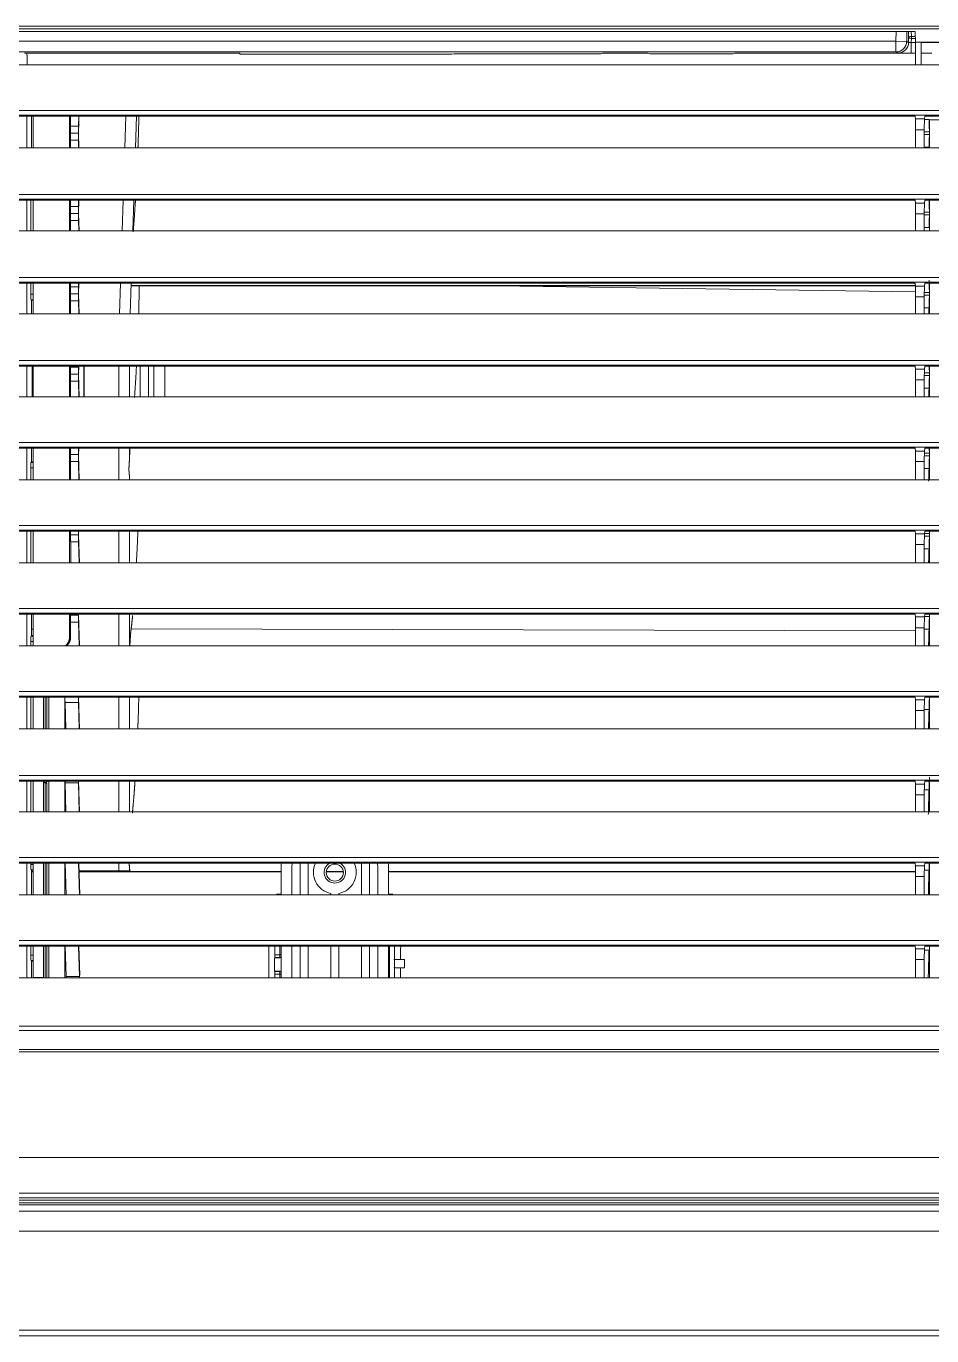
# Model space of a CAD drawing. Header units: millimetres. Extents: x 70151 to 230897, y 35202 to 113211.
# Drawn here: x 178696.6 to 178865, y 68759.4 to 69003 of the extents above; entities that cross this region are included whole.
import ezdxf

# ---------------------------------------------------------------- set-up
doc = ezdxf.new("R2010")
doc.units = ezdxf.units.MM
doc.header["$LTSCALE"] = 50
doc.layers.add('2-con', color=2, linetype='Continuous')
doc.layers.add('mark-B', color=2, linetype='Continuous', lineweight=20)

# ---------------------------------------------------------------- blocks, each defined once
blk = doc.blocks.new('무풍1WAY 대형')
at = {"layer": 'mark-B'}
for p, q in [((0, -25.23), (-523.58, -25.23)), ((-224.04, -24.74), (0, -24.74)), ((-486.45, -52.82), (486.43, -52.82)), ((486.43, -53.25), (-486.45, -53.25)), ((-485.68, -56.78), (485.66, -56.78)), ((485.66, -57.61), (-485.68, -57.61)), ((-213.51, -66.59), (-208.66, -66.59)), ((-208.66, -69.96), (-208.66, -66.59)), ((-208.66, -66.59), (-207.04, -66.59)), ((-207.04, -69.96), (-207.04, -66.59)), ((-207.04, -66.59), (-26.88, -66.59)), ((-110.12, -72.48), (-110.12, -66.59)), ((-109.23, -66.59), (-109.23, -72.48)), ((-109, -72.48), (-109, -66.59)), ((-109, -72.48), (-109, -66.59)), ((-107.01, -72.48), (-107.01, -66.59)), ((-107.01, -72.48), (-107.01, -66.59)), ((-105.51, -66.59), (-105.51, -72.48)), ((-105.51, -66.59), (-105.51, -72.48)), ((-104.02, -72.48), (-104.02, -66.59)), ((-104.02, -72.48), (-104.02, -66.59)), ((-99.79, -66.59), (-99.79, -72.48)), ((-99.79, -66.59), (-99.79, -72.48)), ((-98.29, -72.48), (-98.29, -66.59)), ((-98.29, -72.48), (-98.29, -66.59)), ((-94.06, -66.59), (-94.06, -72.48)), ((-94.06, -66.59), (-94.06, -72.48)), ((-92.57, -72.48), (-92.57, -66.59)), ((-92.57, -72.48), (-92.57, -66.59)), ((-91.07, -66.59), (-91.07, -72.48)), ((-91.07, -66.59), (-91.07, -72.48)), ((-89.08, -66.59), (-89.08, -72.48)), ((-89.08, -66.59), (-89.08, -72.48)), ((-88.81, -67.24), (-89.08, -67.25)), ((-88.82, -67.75), (-88.86, -67.79)), ((-88.81, -67.24), (-88.82, -67.75)), ((-88.82, -67.75), (-87.91, -67.75)), ((-88.81, -67.24), (-88.81, -66.59)), ((-87.91, -67.24), (-88.81, -67.24)), ((-87.91, -66.59), (-87.91, -67.24)), ((-87.91, -67.24), (-87.91, -67.75)), ((-87.91, -67.75), (-87.84, -67.82)), ((-87.84, -67.82), (-87.84, -70.26)), ((-51.59, -67.07), (-51.43, -72.48)), ((-51.54, -66.59), (-51.55, -66.81)), ((-51.55, -66.81), (-49.06, -66.81)), ((-51.55, -66.81), (-51.38, -72.48)), ((-49.06, -66.81), (-49.05, -66.59)), ((-48.89, -72.48), (-49.06, -66.81)), ((-48.86, -66.59), (-48.86, -72.48)), ((-45.87, -66.59), (-45.87, -72.48)), ((-45.49, -66.59), (-45.49, -72.48)), ((-45.19, -72.48), (-45.19, -66.59)), ((-44.89, -66.61), (-44.89, -72.48)), ((-42.93, -66.61), (-44.89, -66.61)), ((-42.93, -72.48), (-42.93, -66.61)), ((-42.66, -66.59), (-42.66, -69.68)), ((-41.77, -72.48), (-41.77, -66.59)), ((-208.66, -69.96), (-207.04, -69.96)), ((-110, -68.42), (-111.99, -68.42)), ((-111.99, -70.01), (-111.99, -68.42)), ((-110, -68.42), (-111.99, -68.42)), ((-111.99, -70.01), (-111.99, -68.42)), ((-110, -70.01), (-111.99, -70.01)), ((-110, -70.01), (-111.99, -70.01)), ((-88.86, -70.28), (-88.82, -70.33)), ((-88.81, -70.83), (-88.82, -70.33)), ((-87.91, -70.33), (-88.82, -70.33)), ((-87.84, -70.26), (-87.91, -70.33)), ((-87.91, -70.33), (-87.91, -70.83)), ((-42.66, -69.68), (-42.93, -69.68)), ((-42.56, -69.78), (-42.93, -69.78)), ((-42.56, -69.78), (-42.66, -69.68)), ((-482.87, -72.64), (482.85, -72.64)), ((-208.74, -72.48), (-213.43, -72.48)), ((-209.54, -71.69), (-208.67, -71.69)), ((-208.74, -72.48), (-208.68, -71.95)), ((-207.02, -71.95), (-208.68, -71.95)), ((-206.96, -72.48), (-207.02, -71.95)), ((-26.96, -72.48), (-206.96, -72.48)), ((-88.81, -70.83), (-89.08, -70.83)), ((-88.81, -70.83), (-87.91, -70.83)), ((-88.81, -72.48), (-88.81, -70.83)), ((-87.91, -70.83), (-87.91, -72.48)), ((-42.51, -70.77), (-42.93, -70.77)), ((-42.51, -72.48), (-42.51, -70.77)), ((482.85, -73.52), (-482.87, -73.52)), ((-213.51, -82.02), (-208.66, -82.02)), ((-208.66, -85.4), (-208.66, -82.02)), ((-208.66, -82.02), (-207.04, -82.02)), ((-207.04, -85.4), (-207.04, -82.02)), ((-207.04, -82.02), (-26.88, -82.02)), ((-109.71, -82.02), (-109.83, -82.14)), ((-109.83, -82.14), (-109, -82.14)), ((-109, -87.43), (-109, -82.02)), ((-109, -87.43), (-109, -82.02)), ((-107.01, -87.43), (-107.01, -82.02)), ((-107.01, -87.43), (-107.01, -82.02)), ((-105.51, -82.02), (-105.51, -87.91)), ((-105.51, -82.02), (-105.51, -87.91)), ((-104.02, -87.91), (-104.02, -82.02)), ((-104.02, -87.91), (-104.02, -82.02)), ((-99.79, -82.02), (-99.79, -82.28)), ((-99.79, -82.02), (-99.79, -82.28)), ((-98.29, -82.28), (-98.29, -82.02)), ((-98.29, -82.28), (-98.29, -82.02)), ((-94.06, -82.02), (-94.06, -87.91)), ((-94.06, -82.02), (-94.06, -87.91)), ((-92.57, -87.91), (-92.57, -82.02)), ((-92.57, -87.91), (-92.57, -82.02)), ((-91.07, -82.02), (-91.07, -87.43)), ((-91.07, -82.02), (-91.07, -87.43)), ((-89.08, -82.02), (-89.08, -87.43)), ((-89.08, -82.02), (-89.08, -87.43)), ((-89.08, -82.14), (-88.2, -82.14)), ((-88.2, -82.14), (-88.32, -82.02)), ((-51.59, -82.02), (-51.41, -87.91)), ((-51.54, -82.02), (-51.36, -87.91)), ((-48.87, -87.91), (-49.05, -82.02)), ((-48.86, -82.02), (-48.86, -87.91)), ((-45.87, -82.02), (-45.87, -87.92)), ((-45.49, -82.02), (-45.49, -87.91)), ((-45.19, -87.91), (-45.19, -82.02)), ((-44.89, -82.02), (-44.89, -87.91)), ((-42.93, -87.91), (-42.93, -82.02)), ((-42.66, -82.02), (-42.66, -86.58)), ((-41.77, -87.92), (-41.77, -82.02)), ((-209.54, -86.63), (-208.67, -86.63)), ((-208.74, -87.91), (-208.68, -87.38)), ((-207.02, -87.38), (-208.68, -87.38)), ((-208.66, -85.4), (-207.04, -85.4)), ((-207.04, -86.37), (-109, -86.37)), ((-206.96, -87.91), (-207.02, -87.38)), ((-100.62, -86.37), (-97.46, -86.37)), ((-89.09, -86.37), (-54.78, -86.37)), ((-60.93, -86.45), (-60.87, -86.45)), ((-60.87, -86.45), (-60.87, -86.95)), ((-58.89, -86.45), (-58.89, -87.92)), ((-51.46, -86.45), (-58.89, -86.45)), ((-54.78, -86.32), (-54.78, -86.37)), ((-51.46, -86.37), (-54.78, -86.37)), ((-42.66, -86.37), (-42.93, -86.37)), ((-42.66, -86.58), (-42.93, -86.58)), ((-42.56, -86.69), (-42.93, -86.69)), ((-42.51, -87.68), (-42.93, -87.68)), ((-42.56, -86.69), (-42.66, -86.58)), ((-42.51, -87.91), (-42.51, -87.68)), ((-480.14, -88.08), (480.12, -88.08)), ((480.12, -88.96), (-480.14, -88.96)), ((-208.74, -87.91), (-213.43, -87.91)), ((-26.96, -87.91), (-206.96, -87.91)), ((-213.51, -97.46), (-208.66, -97.46)), ((-208.66, -100.63), (-208.66, -97.46)), ((-208.66, -97.46), (-207.04, -97.46)), ((-207.04, -100.63), (-207.04, -97.46)), ((-207.04, -97.46), (-26.88, -97.46)), ((-60.87, -97.46), (-60.87, -103.17)), ((-58.89, -97.46), (-58.89, -103.17)), ((-51.58, -97.46), (-51.4, -103.17)), ((-51.52, -97.46), (-51.36, -102.86)), ((-48.87, -102.86), (-49.03, -97.46)), ((-48.86, -97.46), (-48.86, -103.17)), ((-45.87, -97.46), (-45.87, -103.16)), ((-45.49, -97.46), (-45.49, -102.79)), ((-45.19, -102.78), (-45.19, -97.46)), ((-44.89, -97.46), (-44.89, -103.16)), ((-42.93, -103.17), (-42.93, -97.46)), ((-42.51, -103.17), (-42.51, -97.46)), ((-41.77, -103.17), (-41.77, -97.46)), ((-209.54, -101.56), (-208.66, -101.56)), ((-208.66, -100.63), (-207.04, -100.63)), ((-477.44, -103.33), (477.42, -103.33)), ((477.42, -104.21), (-477.44, -104.21)), ((-208.75, -103.17), (-213.43, -103.17)), ((-208.75, -103.17), (-208.68, -102.62)), ((-207.02, -102.62), (-208.68, -102.62)), ((-206.96, -103.17), (-207.02, -102.62)), ((-26.96, -103.17), (-206.96, -103.17)), ((-51.36, -102.86), (-48.87, -102.86)), ((-45.38, -102.78), (-45.14, -102.89)), ((-44.96, -102.89), (-45.19, -102.78)), ((-45.14, -102.89), (-44.96, -102.89)), ((-45.14, -102.89), (-45.14, -103.17)), ((-213.51, -112.89), (-208.66, -112.89)), ((-208.66, -116.27), (-208.66, -112.89)), ((-208.66, -112.89), (-207.04, -112.89)), ((-207.04, -116.27), (-207.04, -112.89)), ((-207.04, -112.89), (-26.88, -112.89)), ((-60.87, -112.89), (-60.87, -118.79)), ((-58.89, -112.89), (-58.89, -118.79)), ((-51.56, -112.89), (-51.38, -118.79)), ((-51.51, -112.89), (-51.36, -117.8)), ((-48.87, -117.8), (-49.02, -112.89)), ((-48.86, -112.89), (-48.86, -118.79)), ((-45.87, -112.89), (-45.87, -118.78)), ((-45.49, -112.89), (-45.49, -118.79)), ((-45.19, -118.79), (-45.19, -112.89)), ((-44.89, -112.89), (-44.89, -118.79)), ((-42.93, -118.79), (-42.93, -112.89)), ((-42.51, -118.79), (-42.51, -112.89)), ((-41.77, -118.79), (-41.77, -112.89)), ((-209.54, -116.5), (-208.66, -116.5)), ((-208.66, -116.27), (-207.04, -116.27)), ((-474.68, -118.95), (474.66, -118.95)), ((-208.74, -118.79), (-213.43, -118.79)), ((-208.74, -118.79), (-208.68, -118.26)), ((-207.02, -118.26), (-208.68, -118.26)), ((-206.96, -118.79), (-207.02, -118.26)), ((-26.96, -118.79), (-206.96, -118.79)), ((-51.36, -117.8), (-48.87, -117.8)), ((474.66, -119.83), (-474.68, -119.83)), ((-213.51, -128.33), (-208.66, -128.33)), ((-208.66, -131.7), (-208.66, -128.33)), ((-208.66, -128.33), (-207.04, -128.33)), ((-207.04, -131.7), (-207.04, -128.33)), ((-207.04, -128.33), (-26.88, -128.33)), ((-60.87, -128.33), (-60.87, -134.22)), ((-58.89, -128.33), (-58.89, -134.22)), ((-51.55, -128.33), (-51.37, -134.03)), ((-51.49, -128.33), (-51.36, -132.73)), ((-42.93, -134.22), (-42.93, -128.33)), ((-42.51, -129.14), (-42.51, -128.33)), ((-41.77, -134.22), (-41.77, -128.33)), ((-209.54, -131.44), (-208.66, -131.44)), ((-207.04, -131.1), (-61.16, -131.46)), ((-49.91, -129.91), (-49.91, -134.22)), ((-49.91, -129.91), (-49.7, -129.91)), ((-49.7, -129.91), (-49.7, -134.22)), ((-42.93, -129.14), (-42.51, -129.14)), ((-42.93, -130.13), (-42.56, -130.13)), ((-42.93, -130.24), (-42.66, -130.24)), ((-42.66, -131.44), (-42.93, -131.44)), ((-42.66, -130.24), (-42.56, -130.13)), ((-42.66, -130.24), (-42.66, -134.22)), ((-209.61, -133.77), (-208.69, -133.77)), ((-208.74, -134.22), (-208.68, -133.69)), ((-207.02, -133.69), (-208.68, -133.69)), ((-208.66, -131.7), (-207.04, -131.7)), ((-206.96, -134.22), (-207.02, -133.69)), ((-51.36, -132.73), (-49.91, -132.73)), ((-471.95, -134.39), (471.93, -134.39)), ((471.93, -135.26), (-471.95, -135.26)), ((-208.74, -134.22), (-213.43, -134.22)), ((-26.96, -134.22), (-206.96, -134.22)), ((-51.37, -134.03), (-51.38, -134.22)), ((-51.35, -134.03), (-49.91, -134.03)), ((-213.51, -143.76), (-208.66, -143.76)), ((-208.66, -147.14), (-208.66, -143.76)), ((-208.66, -143.76), (-207.04, -143.76)), ((-207.04, -147.14), (-207.04, -143.76)), ((-207.04, -143.76), (-26.88, -143.76)), ((-60.87, -143.76), (-60.87, -149.66)), ((-58.89, -143.76), (-58.89, -149.66)), ((-51.53, -143.76), (-51.37, -148.97)), ((-51.48, -143.76), (-51.36, -147.67)), ((-49.95, -147.13), (-49.95, -143.76)), ((-49.7, -143.76), (-49.7, -149.66)), ((-42.93, -149.66), (-42.93, -143.76)), ((-42.51, -149.66), (-42.51, -143.76)), ((-41.77, -149.66), (-41.77, -143.76)), ((-209.54, -146.38), (-208.66, -146.38)), ((-208.66, -147.14), (-207.04, -147.14)), ((-51.36, -147.67), (-49.92, -147.67)), ((-49.92, -147.68), (-49.94, -147.48)), ((-49.91, -148.04), (-49.91, -149.66)), ((-469.22, -149.82), (469.2, -149.82)), ((469.2, -150.7), (-469.22, -150.7)), ((-208.74, -149.66), (-213.43, -149.66)), ((-209.61, -148.71), (-208.67, -148.71)), ((-208.69, -149.22), (-209.61, -149.22)), ((-208.74, -149.66), (-208.68, -149.13)), ((-207.02, -149.13), (-208.68, -149.13)), ((-206.96, -149.66), (-207.02, -149.13)), ((-26.96, -149.66), (-206.96, -149.66)), ((-51.37, -148.97), (-51.39, -149.66)), ((-51.35, -148.97), (-49.91, -148.97)), ((-213.51, -159.2), (-208.66, -159.2)), ((-208.66, -162.58), (-208.66, -159.2)), ((-208.66, -159.2), (-207.04, -159.2)), ((-207.04, -162.58), (-207.04, -159.2)), ((-207.04, -159.2), (-26.88, -159.2)), ((-60.87, -159.2), (-60.87, -159.61)), ((-58.89, -159.2), (-58.89, -165.09)), ((-51.52, -159.2), (-51.37, -163.9)), ((-51.46, -159.2), (-51.36, -162.61)), ((-49.91, -159.2), (-49.91, -165.09)), ((-49.7, -159.2), (-49.7, -165.09)), ((-42.93, -165.09), (-42.93, -159.2)), ((-42.51, -161.45), (-42.51, -159.2)), ((-41.77, -165.09), (-41.77, -159.2)), ((-209.54, -161.32), (-208.66, -161.32)), ((-208.66, -162.58), (-207.04, -162.58)), ((-51.36, -162.61), (-49.91, -162.61)), ((-42.93, -161.45), (-42.51, -161.45)), ((-42.93, -162.45), (-42.56, -162.45)), ((-42.93, -162.55), (-42.66, -162.55)), ((-42.66, -162.55), (-42.56, -162.45)), ((-42.66, -162.55), (-42.66, -165.09)), ((-466.49, -165.26), (466.47, -165.26)), ((-208.74, -165.09), (-213.43, -165.09)), ((-209.61, -163.64), (-208.66, -163.64)), ((-208.67, -164.16), (-209.61, -164.16)), ((-208.74, -165.09), (-208.68, -164.56)), ((-207.02, -164.56), (-208.68, -164.56)), ((-206.96, -165.09), (-207.02, -164.56)), ((-26.96, -165.09), (-206.96, -165.09)), ((-60.87, -163.4), (-60.87, -165.09)), ((-51.37, -163.9), (-51.41, -165.09)), ((-51.35, -163.9), (-49.91, -163.9)), ((466.47, -166.13), (-466.49, -166.13)), ((-213.51, -174.63), (-208.66, -174.63)), ((-208.66, -177.81), (-208.66, -174.63)), ((-208.66, -174.63), (-207.04, -174.63)), ((-207.04, -177.81), (-207.04, -174.63)), ((-207.04, -174.63), (-26.88, -174.63)), ((-67.41, -180.34), (-67.41, -174.63)), ((-65.41, -180.34), (-65.41, -174.63)), ((-64.42, -174.63), (-64.42, -180.34)), ((-64.4, -174.63), (-64.4, -180.34)), ((-62.86, -174.63), (-62.86, -180.34)), ((-60.87, -174.63), (-60.87, -180.34)), ((-58.89, -174.63), (-58.89, -180.34)), ((-52.45, -174.63), (-52.45, -180.34)), ((-52.38, -180.34), (-52.38, -174.63)), ((-51.5, -174.63), (-51.37, -178.84)), ((-51.45, -174.63), (-51.36, -177.55)), ((-49.91, -174.63), (-49.91, -180.35)), ((-49.7, -174.64), (-49.7, -180.35)), ((-42.93, -180.34), (-42.93, -174.63)), ((-42.76, -180.34), (-42.76, -174.63)), ((-41.77, -180.34), (-41.77, -174.63)), ((-209.54, -176.25), (-208.66, -176.25)), ((-51.36, -177.55), (-49.91, -177.55)), ((-209.61, -178.58), (-208.66, -178.58)), ((-208.67, -179.1), (-209.61, -179.1)), ((-208.75, -180.34), (-208.68, -179.8)), ((-207.02, -179.8), (-208.68, -179.8)), ((-208.66, -177.81), (-207.04, -177.81)), ((-206.96, -180.34), (-207.02, -179.8)), ((-51.37, -178.84), (-51.42, -180.34)), ((-51.36, -180.13), (-51.37, -180.34)), ((-51.36, -180.13), (-49.91, -180.13)), ((-51.35, -178.84), (-49.91, -178.84)), ((-463.79, -180.51), (463.77, -180.51)), ((463.77, -181.38), (-463.79, -181.38)), ((-208.75, -180.34), (-213.43, -180.34)), ((-26.96, -180.34), (-206.96, -180.34)), ((-213.51, -190.07), (-208.66, -190.07)), ((-209.54, -191.19), (-208.66, -191.19)), ((-208.66, -193.25), (-208.66, -190.07)), ((-208.66, -190.07), (-207.04, -190.07)), ((-207.04, -193.25), (-207.04, -190.07)), ((-207.04, -190.07), (-26.88, -190.07)), ((-60.96, -190.07), (-61.14, -195.78)), ((-58.97, -190.07), (-59.16, -195.78)), ((-51.49, -190.07), (-51.37, -193.78)), ((-51.43, -190.07), (-51.36, -192.49)), ((-49.91, -190.07), (-49.91, -195.78)), ((-49.7, -190.07), (-49.7, -195.78)), ((-42.93, -195.78), (-42.93, -190.07)), ((-42.66, -190.07), (-42.66, -192.6)), ((-41.77, -195.78), (-41.77, -190.07)), ((-209.61, -193.52), (-208.66, -193.52)), ((-208.66, -194.04), (-209.61, -194.04)), ((-208.66, -193.25), (-207.04, -193.25)), ((-207.04, -194.17), (-124.77, -195.34)), ((-51.37, -193.78), (-51.43, -195.78)), ((-51.36, -192.49), (-49.91, -192.49)), ((-51.35, -193.78), (-49.91, -193.78)), ((-42.66, -192.6), (-42.93, -192.6)), ((-42.56, -192.7), (-42.93, -192.7)), ((-42.51, -193.7), (-42.93, -193.7)), ((-42.56, -192.7), (-42.66, -192.6)), ((-42.51, -195.78), (-42.51, -193.7)), ((-461.06, -195.94), (461.04, -195.94)), ((461.04, -196.82), (-461.06, -196.82)), ((-208.75, -195.78), (-213.43, -195.78)), ((-208.75, -195.78), (-208.68, -195.23)), ((-207.02, -195.23), (-208.68, -195.23)), ((-206.96, -195.78), (-207.02, -195.23)), ((-207.01, -195.34), (-61.25, -195.34)), ((-26.96, -195.78), (-206.96, -195.78)), ((-51.36, -195.07), (-51.38, -195.78)), ((-51.36, -195.07), (-49.91, -195.07)), ((-213.51, -205.51), (-208.66, -205.51)), ((-209.54, -206.13), (-208.66, -206.13)), ((-208.66, -208.68), (-208.66, -205.51)), ((-208.66, -205.51), (-207.04, -205.51)), ((-207.04, -208.68), (-207.04, -205.51)), ((-207.04, -205.51), (-26.88, -205.51)), ((-61.46, -205.51), (-61.64, -211.22)), ((-59.47, -205.51), (-59.66, -211.22)), ((-51.47, -205.51), (-51.37, -208.72)), ((-51.42, -205.51), (-51.36, -207.42)), ((-49.91, -205.51), (-49.91, -211.21)), ((-49.7, -205.51), (-49.7, -211.22)), ((-42.93, -211.21), (-42.93, -205.51)), ((-42.51, -211.22), (-42.51, -205.51)), ((-41.77, -211.21), (-41.77, -205.5)), ((-209.61, -208.46), (-208.66, -208.46)), ((-208.66, -208.97), (-209.61, -208.97)), ((-208.66, -208.68), (-207.04, -208.68)), ((-51.37, -208.72), (-51.45, -211.22)), ((-51.36, -207.42), (-49.91, -207.42)), ((-51.35, -208.72), (-49.91, -208.72)), ((-458.33, -211.38), (458.31, -211.38)), ((-208.75, -211.22), (-213.43, -211.22)), ((-208.75, -211.22), (-208.68, -210.67)), ((-207.02, -210.67), (-208.68, -210.67)), ((-206.96, -211.22), (-207.02, -210.67)), ((-26.96, -211.22), (-206.96, -211.22)), ((-51.36, -210.01), (-51.4, -211.22)), ((-51.36, -210.01), (-49.91, -210.01)), ((458.31, -212.26), (-458.33, -212.26)), ((-213.51, -220.94), (-208.66, -220.94)), ((-209.54, -221.07), (-208.66, -221.07)), ((-208.66, -224.32), (-208.66, -220.94)), ((-208.66, -220.94), (-207.04, -220.94)), ((-207.04, -224.32), (-207.04, -220.94)), ((-207.04, -220.94), (-26.88, -220.94)), ((-61.96, -220.94), (-62.15, -226.83)), ((-59.97, -220.94), (-60.16, -226.83)), ((-51.46, -220.94), (-51.37, -223.65)), ((-51.4, -220.94), (-51.36, -222.36)), ((-49.91, -220.94), (-49.91, -226.83)), ((-49.7, -220.94), (-49.7, -226.83)), ((-42.93, -226.83), (-42.93, -220.94)), ((-42.66, -220.94), (-42.66, -226.84)), ((-41.77, -226.83), (-41.77, -220.94)), ((-209.61, -223.4), (-208.66, -223.4)), ((-208.66, -223.91), (-209.61, -223.91)), ((-51.36, -222.36), (-49.91, -222.36)), ((-51.35, -223.65), (-49.91, -223.65)), ((-211.64, -226.18), (-209.65, -226.18)), ((-208.67, -226.24), (-209.54, -226.24)), ((-208.74, -226.84), (-208.68, -226.31)), ((-207.02, -226.31), (-208.68, -226.31)), ((-208.66, -224.32), (-207.04, -224.32)), ((-206.96, -226.84), (-207.02, -226.31)), ((-51.36, -224.95), (-51.42, -226.84)), ((-51.36, -224.95), (-49.91, -224.95)), ((-455.56, -227), (455.55, -227)), ((455.55, -227.88), (-455.56, -227.88)), ((-208.74, -226.84), (-213.43, -226.84)), ((-26.96, -226.84), (-206.96, -226.84)), ((-214.11, -236.38), (-208.06, -236.38)), ((-210.05, -238.55), (-208.06, -238.55)), ((-208.06, -240.6), (-208.06, -236.38)), ((-208.06, -236.38), (-207.04, -236.38)), ((-207.04, -240.6), (-207.04, -236.38)), ((-207.04, -236.38), (-26.88, -236.38)), ((-207.04, -238.55), (-206.24, -238.55)), ((-206.24, -238.55), (-206.24, -240.54)), ((-205.66, -238.55), (-174.39, -238.55)), ((-203.75, -238.59), (-203.39, -238.77)), ((-173.13, -238.44), (-173.4, -238.53)), ((-171.64, -238.42), (-159.13, -238.42)), ((-157.64, -238.44), (-157.27, -238.56)), ((-149.89, -238.58), (-156.27, -238.58)), ((-148.53, -238.44), (-148.9, -238.56)), ((-147.04, -238.42), (-121.72, -238.42)), ((-121.71, -238.42), (-121.72, -238.42)), ((-120.22, -238.39), (-81.35, -238.39)), ((-81.35, -238.56), (-81.35, -238.39)), ((-81.35, -238.56), (-41.36, -238.55)), ((-41.85, -237.16), (-41.85, -236.38)), ((-41.8, -238.16), (-41.77, -238.17)), ((-41.77, -238.55), (-41.77, -238.17)), ((-208.06, -240.54), (-214.11, -240.54)), ((-214.11, -240.6), (-208.06, -240.6)), ((-208.06, -240.6), (-207.04, -240.6)), ((-206.24, -240.54), (-207.04, -240.54)), ((-207.04, -240.6), (-206.97, -242.57)), ((-206.25, -241.31), (-206.24, -240.54)), ((-205.74, -240.56), (-205.75, -241.32)), ((-205.38, -240.74), (-205.74, -240.56)), ((-205.4, -242.57), (-205.38, -240.74)), ((-203.39, -240.76), (-205.38, -240.74)), ((-203.39, -240.76), (-203.41, -242.57)), ((-203.39, -238.77), (-30.43, -238.77)), ((-203.39, -238.77), (-203.39, -240.76)), ((-30.43, -240.76), (-203.39, -240.76)), ((581.95, -243.57), (-581.96, -243.57)), ((-569.85, -243.1), (569.83, -243.1)), ((-207.02, -241.31), (-206.25, -241.31)), ((-206.25, -241.66), (-207, -241.66)), ((-206.97, -242.57), (-26.94, -242.57)), ((-206.25, -241.31), (-206.25, -241.66)), ((-206.25, -241.31), (-205.75, -241.32)), ((-206.23, -242.57), (-206.25, -241.66)), ((-205.72, -242.57), (-205.75, -241.32))]:
    blk.add_line(p, q, dxfattribs=at)
blk.add_circle((-99.04, -86.15), 1.59, dxfattribs=at)
blk.add_circle((-99.04, -86.15), 1.59, dxfattribs=at)
for centre, radius, start, end in [((-99.04, -86.19), 3.98, 100.8069, 205.6802), ((-99.04, -86.19), 3.98, 100.8069, 205.6802), ((-99.04, -86.19), 3.98, 334.3198, 79.1931), ((-99.04, -86.19), 3.98, 334.3198, 79.1931), ((-99.04, -86.19), 1.99, 90, 240.0694), ((-99.04, -86.19), 1.99, 90, 240.0694), ((-99.04, -86.19), 1.99, 299.9306, 90), ((-99.04, -86.19), 1.99, 299.9306, 90), ((-104.02, -87.43), 4.98, 180, 185.5462), ((-104.02, -87.43), 4.98, 180, 185.5462), ((-104.02, -87.43), 2.99, 180, 189.269), ((-104.02, -87.43), 2.99, 180, 189.269), ((-94.06, -87.43), 2.99, 350.731, 0), ((-94.06, -87.43), 2.99, 350.731, 0), ((-94.06, -87.43), 4.98, 354.4538, 0), ((-94.06, -87.43), 4.98, 354.4538, 0)]:
    blk.add_arc(centre, radius, start, end, dxfattribs=at)
for centre, major_axis, ratio, start_param, end_param in [((-110.6, -87.69), (0, -42.02), 0.017455, 4.186236, 4.236042), ((-110.6, -87.69), (0, -42.02), 0.017455, 4.186236, 4.236042), ((-88.82, -67.25), (-0.352, 0.352), 0.999695, 1.78936, 2.356042), ((-87.43, -87.69), (0, -42.02), 0.017455, 1.941185, 2.09695), ((-87.43, -87.69), (0, -42.02), 0.017455, 1.941185, 2.09695), ((-208.68, -69.96), (0, -1.99), 0.008727, 0.069813, 1.570796), ((-207.02, -69.96), (0, -1.99), 0.008727, 4.712389, 6.213372), ((-110.6, -87.69), (0, -42.02), 0.017455, 4.278263, 4.342001), ((-110.6, -87.69), (0, -42.02), 0.017455, 4.278263, 4.342001), ((-88.82, -70.82), (0.352, 0.352), 0.999695, 0.78555, 1.352233), ((-208.68, -85.4), (0, -1.99), 0.008727, 0.069813, 1.570796), ((-207.02, -85.4), (0, -1.99), 0.008727, 4.712389, 6.213372), ((-208.68, -100.63), (0, -1.99), 0.008727, 0.069813, 1.570796), ((-207.02, -100.63), (0, -1.99), 0.008727, 4.712389, 6.213372), ((-51.37, -104.15), (0, -1.49), 0.017455, 2.292428, 2.617994), ((-48.88, -104.15), (0, -1.49), 0.017455, 2.292428, 2.617994), ((-45.14, -103.39), (-0.223, -0.445), 0.99981, 3.605286, 4.704073), ((-208.68, -116.27), (0, -1.99), 0.008727, 0.069813, 1.570796), ((-207.02, -116.27), (0, -1.99), 0.008727, 4.712389, 6.213372), ((-51.37, -119.09), (0, -1.49), 0.017455, 1.776375, 2.617994), ((-48.88, -119.09), (0, -1.49), 0.017455, 1.776375, 2.617994), ((-208.68, -131.7), (0, -1.99), 0.008727, 0.069813, 1.570796), ((-207.02, -131.7), (0, -1.99), 0.008727, 4.712389, 6.213372), ((-51.37, -134.03), (0, -1.49), 0.017455, 1.570796, 2.617994), ((-208.68, -147.14), (0, -1.99), 0.008727, 0.069813, 1.570796), ((-207.02, -147.14), (0, -1.99), 0.008727, 4.712389, 6.213372), ((-51.37, -148.97), (0, -1.49), 0.017455, 1.570796, 2.617994), ((-51.37, -148.97), (0, -1.49), 0.017455, 1.089937, 1.570796), ((-208.68, -162.58), (0, -1.99), 0.008727, 0.069813, 1.570796), ((-207.02, -162.58), (0, -1.99), 0.008727, 4.712389, 6.213372), ((-51.37, -163.9), (0, -1.49), 0.017455, 1.570796, 2.617994), ((-42.56, -161.45), (0, -0.996), 0.052408, 0.052372, 1.570804), ((-51.37, -163.9), (0, -1.49), 0.017455, 0.523599, 1.570796), ((-51.37, -178.84), (0, -1.49), 0.017455, 1.570796, 2.617994), ((-208.68, -177.81), (0, -1.99), 0.008727, 0.069813, 1.570796), ((-207.02, -177.81), (0, -1.99), 0.008727, 4.712389, 6.213372), ((-51.37, -178.84), (0, -1.49), 0.017455, 0.523599, 1.570796), ((-208.68, -193.25), (0, -1.99), 0.008727, 0.069813, 1.570796), ((-207.02, -193.25), (0, -1.99), 0.008727, 4.712389, 6.213372), ((-51.37, -193.78), (0, -1.49), 0.017455, 1.570796, 2.617994), ((-51.37, -193.78), (0, -1.49), 0.017455, 0.523599, 1.570796), ((-42.56, -193.7), (0, -0.996), 0.052408, 1.570804, 3.089235), ((-208.68, -208.68), (0, -1.99), 0.008727, 0.069813, 1.570796), ((-207.02, -208.68), (0, -1.99), 0.008727, 4.712389, 6.213372), ((-51.37, -208.72), (0, -1.49), 0.017455, 1.570796, 2.617994), ((-51.37, -208.72), (0, -1.49), 0.017455, 0.523599, 1.570796), ((-51.37, -223.65), (0, -1.49), 0.017455, 1.570796, 2.617994), ((-51.37, -223.65), (0, -1.49), 0.017455, 0.523599, 1.570796), ((-208.68, -224.32), (0, -1.99), 0.008727, 0.069813, 1.570796), ((-207.02, -224.32), (0, -1.99), 0.008727, 4.712389, 6.213372), ((-203.75, -240.58), (0.89, 1.78), 0.999246, 0.466114, 2.024798), ((-206.24, -238.59), (-2.49, 0), 0.017454, 3.176298, 4.477548), ((-174.39, -238.53), (-0.996, 0), 0.017455, 1.570796, 3.089233), ((-171.64, -238.44), (-1.49, 0), 0.017455, 4.712389, 6.230825), ((-159.13, -238.44), (-1.49, 0), 0.017455, 3.193953, 4.712389), ((-156.27, -238.56), (-0.996, 0), 0.017455, 0.05236, 1.570796), ((-149.89, -238.56), (-0.996, 0), 0.017455, 1.570796, 3.089233), ((-147.04, -238.44), (-1.49, 0), 0.017455, 4.712389, 6.230825), ((-120.22, -238.42), (-1.49, 0), 0.017455, 4.712389, 6.248279), ((-41.8, -237.16), (0, -0.996), 0.052408, 4.712389, 6.265732), ((-206.24, -240.58), (-0.498, -0.023), 0.086991, 3.171454, 4.707343), ((-203.39, -240.76), (0.89, 1.78), 0.999246, 0.466114, 2.024798), ((-206.25, -241.31), (0.498, 0.012), 0.70701, 4.695839, 6.233817)]:
    blk.add_ellipse(centre, major_axis=major_axis, ratio=ratio, start_param=start_param, end_param=end_param, dxfattribs=at)
for points, degree, knots in [([(-552.04, 0), (-460.03, 0), (-322.02, 0), (-184.01, 0), (-92.01, 0), (-46, 0), (0, 0)], 3, [0, 0, 0, 0, 0.5, 0.75, 0.75, 1, 1, 1, 1]), ([(-552.04, -0.02), (-506.03, -0.02), (-460.03, -0.02), (-368.03, -0.02), (-322.02, -0.02), (-230.02, -0.02), (-184.01, -0.02), (-92.01, -0.02), (-46, -0.02), (0, -0.02)], 3, [0, 0, 0, 0, 0.25, 0.25, 0.5, 0.5, 0.75, 0.75, 1, 1, 1, 1]), ([(0, -1.05), (-46, -1.05), (-92.01, -1.04), (-184.01, -1.04), (-230.02, -1.04), (-322.02, -1.04), (-368.03, -1.04), (-460.03, -1.04), (-506.03, -1.05), (-552.04, -1.05)], 3, [0, 0, 0, 0, 0.25, 0.25, 0.5, 0.5, 0.75, 0.75, 1, 1, 1, 1]), ([(0, -19.43), (-92.01, -19.43), (-184.01, -19.43), (-322.02, -19.43), (-368.03, -19.43), (-437.03, -19.43), (-460.03, -19.43), (-506.03, -19.43), (-529.04, -19.43), (-552.04, -19.43)], 3, [0, 0, 0, 0, 0.5, 0.5, 0.75, 0.75, 0.875, 0.875, 1, 1, 1, 1]), ([(-552.04, -23.18), (-529.04, -23.18), (-506.03, -23.18), (-460.03, -23.18), (-437.03, -23.18), (-368.03, -23.18), (-322.02, -23.18), (-184.01, -23.18), (-92.01, -23.18), (0, -23.18)], 3, [0, 0, 0, 0, 0.125, 0.125, 0.25, 0.25, 0.5, 0.5, 1, 1, 1, 1]), ([(0, -24.38), (-92.01, -24.38), (-184.01, -24.38), (-322.02, -24.38), (-368.03, -24.38), (-437.03, -24.38), (-460.03, -24.38), (-506.03, -24.38), (-529.04, -24.38), (-552.04, -24.38)], 3, [0, 0, 0, 0, 0.5, 0.5, 0.75, 0.75, 0.875, 0.875, 1, 1, 1, 1]), ([(547.71, -26.53), (502.06, -26.53), (456.42, -26.53), (365.14, -26.53), (319.49, -26.53), (228.21, -26.53), (182.56, -26.53), (91.28, -26.53), (45.63, -26.53), (-45.65, -26.53), (-91.3, -26.53), (-182.58, -26.53), (-273.87, -26.53), (-410.8, -26.53), (-502.08, -26.53), (-547.73, -26.53)], 3, [0, 0, 0, 0, 0.125, 0.125, 0.25, 0.25, 0.375, 0.375, 0.5, 0.5, 0.625, 0.625, 0.75, 0.875, 1, 1, 1, 1]), ([(-106.59, -33.13), (-116.7, -33.13), (-172.46, -33.13), (-273.87, -33.13), (-372.29, -33.13), (-425.07, -33.13), (-432.21, -33.13)], 3, [0, 0, 0, 0, 0.093212, 0.513729, 0.934246, 1, 1, 1, 1]), ([(-88.86, -67.79), (-88.41, -67.8), (-87.99, -67.81), (-87.84, -67.81), (-87.84, -67.82)], 2, [0, 0, 0, 0.5, 0.75, 1, 1, 1]), ([(-88.86, -67.79), (-88.41, -67.8), (-87.99, -67.81), (-87.84, -67.81), (-87.84, -67.82)], 2, [0, 0, 0, 0.5, 0.75, 1, 1, 1]), ([(-42.51, -70.77), (-42.51, -70.77), (-42.51, -70.76), (-42.51, -70.74), (-42.51, -70.73), (-42.51, -70.71), (-42.51, -70.7), (-42.51, -70.68), (-42.51, -70.67), (-42.51, -70.65), (-42.51, -70.63), (-42.51, -70.62), (-42.51, -70.6), (-42.51, -70.59), (-42.51, -70.57), (-42.51, -70.56), (-42.51, -70.54), (-42.51, -70.52), (-42.51, -70.51), (-42.51, -70.49), (-42.51, -70.48), (-42.51, -70.46), (-42.51, -70.45), (-42.51, -70.43), (-42.51, -70.42), (-42.51, -70.4), (-42.51, -70.39), (-42.51, -70.37), (-42.51, -70.35), (-42.51, -70.34), (-42.51, -70.32), (-42.51, -70.31), (-42.51, -70.3), (-42.51, -70.28), (-42.51, -70.27), (-42.51, -70.25), (-42.51, -70.24), (-42.51, -70.22), (-42.51, -70.21), (-42.52, -70.2), (-42.52, -70.18), (-42.52, -70.17), (-42.52, -70.15), (-42.52, -70.14), (-42.52, -70.13), (-42.52, -70.11), (-42.52, -70.1), (-42.52, -70.09), (-42.52, -70.08), (-42.52, -70.06), (-42.52, -70.05), (-42.52, -70.04), (-42.52, -70.03), (-42.52, -70.02), (-42.52, -70), (-42.53, -69.99), (-42.53, -69.98), (-42.53, -69.97), (-42.53, -69.96), (-42.53, -69.94), (-42.53, -69.93), (-42.53, -69.92), (-42.53, -69.91), (-42.53, -69.9), (-42.53, -69.89), (-42.54, -69.88), (-42.54, -69.87), (-42.54, -69.86), (-42.54, -69.85), (-42.54, -69.84), (-42.54, -69.83), (-42.54, -69.82), (-42.54, -69.82), (-42.55, -69.81), (-42.55, -69.8), (-42.55, -69.8), (-42.55, -69.79), (-42.55, -69.79), (-42.55, -69.79), (-42.55, -69.78), (-42.55, -69.78), (-42.56, -69.78)], 3, [0, 0, 0, 0, 0.010273, 0.020573, 0.030899, 0.041251, 0.05163, 0.062036, 0.072468, 0.082926, 0.093411, 0.103923, 0.114461, 0.125025, 0.135616, 0.146234, 0.156878, 0.167548, 0.178245, 0.188969, 0.199719, 0.210496, 0.2213, 0.23213, 0.242986, 0.25387, 0.264779, 0.275716, 0.286679, 0.297669, 0.308685, 0.319728, 0.330797, 0.341894, 0.353017, 0.364166, 0.375342, 0.386545, 0.397775, 0.409031, 0.420314, 0.431624, 0.44296, 0.454323, 0.465713, 0.47713, 0.488573, 0.500043, 0.511179, 0.522565, 0.534203, 0.546091, 0.55823, 0.57062, 0.583261, 0.596153, 0.609296, 0.62269, 0.636334, 0.65023, 0.664376, 0.678773, 0.693422, 0.708321, 0.723471, 0.738872, 0.754524, 0.770427, 0.78658, 0.802985, 0.819641, 0.836548, 0.853705, 0.871114, 0.888773, 0.906684, 0.924845, 0.943257, 0.961921, 0.980835, 1, 1, 1, 1]), ([(-109, -86.32), (-109.06, -86.32), (-112.7, -86.32), (-120.02, -86.32), (-142.09, -86.32), (-170, -86.32), (-195.36, -86.32), (-205.92, -86.32), (-207.03, -86.32)], 3, [0, 0, 0, 0, 0.001661, 0.111639, 0.223884, 0.676984, 0.965842, 1, 1, 1, 1]), ([(-54.78, -86.32), (-62.38, -86.32), (-73.82, -86.32), (-85.26, -86.32), (-89.09, -86.32)], 3, [0, 0, 0, 0, 0.665262, 1, 1, 1, 1]), ([(-60.87, -86.45), (-60.82, -86.45), (-60.3, -86.45), (-60.03, -86.45), (-59.67, -86.45), (-59.29, -86.45), (-58.89, -86.45)], 2, [0, 0, 0, 0.5, 0.5, 0.75, 0.75, 1, 1, 1]), ([(-60.87, -86.95), (-60.87, -86.95), (-60.87, -86.97), (-60.87, -86.98), (-60.87, -87), (-60.87, -87.02), (-60.87, -87.04), (-60.87, -87.05), (-60.86, -87.07), (-60.86, -87.09), (-60.86, -87.11), (-60.86, -87.13), (-60.86, -87.15), (-60.86, -87.17), (-60.85, -87.19), (-60.85, -87.21), (-60.85, -87.23), (-60.85, -87.25), (-60.84, -87.27), (-60.84, -87.29), (-60.84, -87.34), (-60.83, -87.42), (-60.81, -87.53), (-60.8, -87.64), (-60.79, -87.74), (-60.79, -87.82), (-60.78, -87.87), (-60.78, -87.9), (-60.78, -87.9)], 3, [0, 0, 0, 0, 0.021914, 0.043922, 0.066027, 0.088228, 0.110528, 0.132927, 0.155426, 0.178027, 0.200729, 0.223535, 0.246445, 0.269459, 0.29258, 0.315808, 0.339144, 0.362588, 0.386142, 0.409806, 0.433582, 0.548811, 0.660489, 0.76875, 0.87374, 0.934708, 0.995771, 1, 1, 1, 1]), ([(-42.51, -87.68), (-42.51, -87.68), (-42.51, -87.67), (-42.51, -87.65), (-42.51, -87.64), (-42.51, -87.62), (-42.51, -87.61), (-42.51, -87.59), (-42.51, -87.57), (-42.51, -87.56), (-42.51, -87.54), (-42.51, -87.53), (-42.51, -87.51), (-42.51, -87.49), (-42.51, -87.48), (-42.51, -87.46), (-42.51, -87.45), (-42.51, -87.43), (-42.51, -87.41), (-42.51, -87.4), (-42.51, -87.38), (-42.51, -87.36), (-42.51, -87.35), (-42.51, -87.33), (-42.51, -87.31), (-42.51, -87.3), (-42.51, -87.28), (-42.51, -87.26), (-42.51, -87.25), (-42.51, -87.23), (-42.51, -87.21), (-42.51, -87.2), (-42.51, -87.18), (-42.51, -87.16), (-42.51, -87.15), (-42.52, -87.13), (-42.52, -87.11), (-42.52, -87.1), (-42.52, -87.08), (-42.52, -87.06), (-42.52, -87.05), (-42.52, -87.03), (-42.52, -87.02), (-42.52, -87), (-42.52, -86.99), (-42.52, -86.97), (-42.52, -86.96), (-42.52, -86.94), (-42.52, -86.93), (-42.53, -86.91), (-42.53, -86.9), (-42.53, -86.89), (-42.53, -86.87), (-42.53, -86.86), (-42.53, -86.85), (-42.53, -86.84), (-42.53, -86.83), (-42.53, -86.81), (-42.53, -86.8), (-42.53, -86.79), (-42.54, -86.78), (-42.54, -86.77), (-42.54, -86.76), (-42.54, -86.75), (-42.54, -86.75), (-42.54, -86.74), (-42.54, -86.73), (-42.54, -86.72), (-42.54, -86.72), (-42.55, -86.71), (-42.55, -86.71), (-42.55, -86.7), (-42.55, -86.7), (-42.55, -86.69), (-42.55, -86.69), (-42.55, -86.69), (-42.55, -86.69), (-42.56, -86.69)], 3, [0, 0, 0, 0, 0.009815, 0.019725, 0.02973, 0.03983, 0.050024, 0.060314, 0.070698, 0.081178, 0.091752, 0.102421, 0.113185, 0.124045, 0.134999, 0.146048, 0.157192, 0.168432, 0.179766, 0.191195, 0.20272, 0.214339, 0.226054, 0.237864, 0.249768, 0.261768, 0.273863, 0.286053, 0.298338, 0.310718, 0.323194, 0.335764, 0.34843, 0.361191, 0.374047, 0.386998, 0.400045, 0.413186, 0.426423, 0.439755, 0.453182, 0.466704, 0.480322, 0.494034, 0.507842, 0.521746, 0.535744, 0.549838, 0.564027, 0.578311, 0.59269, 0.607165, 0.621735, 0.6364, 0.65116, 0.666016, 0.680967, 0.696013, 0.711155, 0.726392, 0.741724, 0.757151, 0.772674, 0.788292, 0.804005, 0.819814, 0.835718, 0.851717, 0.867811, 0.884001, 0.900287, 0.916667, 0.933143, 0.949714, 0.966381, 0.983143, 1, 1, 1, 1]), ([(-61.39, -97.19), (-61.54, -98.69), (-61.69, -100.52), (-61.78, -101.72), (-61.87, -103)], 2, [0, 0, 0, 0.603215, 0.603215, 1, 1, 1]), ([(-45.49, -102.79), (-45.49, -102.79), (-45.48, -102.79), (-45.47, -102.79), (-45.46, -102.79), (-45.46, -102.79), (-45.45, -102.78), (-45.44, -102.78), (-45.43, -102.78), (-45.42, -102.78), (-45.41, -102.78), (-45.4, -102.78), (-45.39, -102.78), (-45.38, -102.78), (-45.38, -102.78)], 3, [0, 0, 0, 0, 0.071251, 0.142546, 0.213886, 0.285274, 0.35671, 0.428197, 0.499737, 0.60017, 0.70031, 0.80026, 0.900123, 1, 1, 1, 1]), ([(-45.38, -102.78), (-45.35, -102.78), (-45.32, -102.78), (-45.28, -102.78), (-45.26, -102.78), (-45.23, -102.78), (-45.21, -102.78), (-45.2, -102.78), (-45.19, -102.78), (-45.19, -102.78)], 3, [0, 0, 0, 0, 0.25, 0.25, 0.5, 0.5, 0.75, 0.75, 1, 1, 1, 1]), ([(-62.4, -112.86), (-62.45, -114.19), (-62.55, -117.2), (-62.59, -118.84)], 2, [0, 0, 0, 0.449113, 1, 1, 1]), ([(-60.92, -128.33), (-60.95, -128.93), (-61.02, -129.97), (-61.07, -130.67), (-61.13, -131.25), (-61.16, -131.46)], 2, [0, 0, 0, 0.332304, 0.599383, 0.799691, 1, 1, 1]), ([(-49.1, -128.31), (-49.1, -128.31), (-49.1, -128.31), (-49.11, -128.32), (-49.12, -128.33), (-49.13, -128.33), (-49.14, -128.34), (-49.16, -128.35), (-49.17, -128.36), (-49.18, -128.37), (-49.19, -128.37), (-49.2, -128.38), (-49.2, -128.39), (-49.21, -128.4), (-49.22, -128.41), (-49.23, -128.42), (-49.24, -128.42), (-49.25, -128.43), (-49.26, -128.44), (-49.27, -128.45), (-49.28, -128.46), (-49.29, -128.46), (-49.29, -128.47), (-49.3, -128.48), (-49.31, -128.49), (-49.33, -128.5), (-49.35, -128.53), (-49.38, -128.56), (-49.42, -128.6), (-49.45, -128.63), (-49.48, -128.67), (-49.5, -128.71), (-49.53, -128.74), (-49.56, -128.78), (-49.58, -128.82), (-49.61, -128.86), (-49.63, -128.9), (-49.65, -128.94), (-49.68, -128.98), (-49.7, -129.02), (-49.72, -129.06), (-49.74, -129.1), (-49.75, -129.14), (-49.77, -129.18), (-49.79, -129.23), (-49.8, -129.27), (-49.81, -129.31), (-49.83, -129.35), (-49.84, -129.39), (-49.85, -129.44), (-49.86, -129.48), (-49.87, -129.52), (-49.88, -129.57), (-49.88, -129.61), (-49.89, -129.65), (-49.89, -129.69), (-49.9, -129.74), (-49.9, -129.78), (-49.9, -129.82), (-49.91, -129.86), (-49.91, -129.89), (-49.91, -129.91)], 3, [0, 0, 0, 0, 0.002941, 0.01025, 0.017502, 0.024696, 0.031832, 0.038911, 0.045931, 0.052894, 0.059798, 0.066645, 0.073434, 0.080166, 0.086839, 0.093455, 0.100013, 0.106513, 0.112955, 0.119339, 0.125666, 0.131935, 0.138146, 0.144299, 0.150394, 0.156431, 0.181961, 0.207406, 0.232766, 0.258042, 0.283233, 0.30834, 0.333362, 0.3583, 0.383154, 0.407923, 0.432608, 0.457209, 0.481727, 0.50616, 0.530509, 0.554775, 0.578956, 0.603055, 0.627069, 0.651, 0.674848, 0.698612, 0.722293, 0.745891, 0.769406, 0.792838, 0.816186, 0.839452, 0.862635, 0.885736, 0.908753, 0.931689, 0.954541, 0.977312, 1, 1, 1, 1]), ([(-48.89, -128.3), (-49.01, -128.39), (-49.4, -128.78), (-49.7, -129.5), (-49.7, -129.91)], 2, [0, 0, 0, 0.161205, 0.580602, 1, 1, 1]), ([(-42.56, -130.13), (-42.55, -130.13), (-42.55, -130.13), (-42.55, -130.13), (-42.55, -130.13), (-42.55, -130.13), (-42.55, -130.13), (-42.55, -130.12), (-42.55, -130.12), (-42.55, -130.12), (-42.55, -130.12), (-42.55, -130.11), (-42.55, -130.11), (-42.55, -130.11), (-42.54, -130.1), (-42.54, -130.1), (-42.54, -130.09), (-42.54, -130.09), (-42.54, -130.08), (-42.54, -130.08), (-42.54, -130.07), (-42.54, -130.07), (-42.54, -130.06), (-42.54, -130.06), (-42.54, -130.05), (-42.54, -130.05), (-42.54, -130.04), (-42.54, -130.03), (-42.53, -130.03), (-42.53, -130.02), (-42.53, -130.01), (-42.53, -130.01), (-42.53, -130), (-42.53, -129.99), (-42.53, -129.98), (-42.53, -129.98), (-42.53, -129.97), (-42.53, -129.96), (-42.53, -129.95), (-42.53, -129.95), (-42.53, -129.94), (-42.53, -129.93), (-42.53, -129.92), (-42.53, -129.91), (-42.53, -129.9), (-42.52, -129.89), (-42.52, -129.89), (-42.52, -129.88), (-42.52, -129.87), (-42.52, -129.86), (-42.52, -129.85), (-42.52, -129.84), (-42.52, -129.83), (-42.52, -129.82), (-42.52, -129.81), (-42.52, -129.8), (-42.52, -129.79), (-42.52, -129.78), (-42.52, -129.77), (-42.52, -129.76), (-42.52, -129.75), (-42.52, -129.74), (-42.52, -129.73), (-42.52, -129.72), (-42.52, -129.71), (-42.52, -129.7), (-42.52, -129.69), (-42.52, -129.68), (-42.51, -129.67), (-42.51, -129.66), (-42.51, -129.65), (-42.51, -129.64), (-42.51, -129.63), (-42.51, -129.62), (-42.51, -129.61), (-42.51, -129.6), (-42.51, -129.59), (-42.51, -129.58), (-42.51, -129.57), (-42.51, -129.55), (-42.51, -129.54), (-42.51, -129.53), (-42.51, -129.52), (-42.51, -129.51), (-42.51, -129.5), (-42.51, -129.49), (-42.51, -129.48), (-42.51, -129.47), (-42.51, -129.46), (-42.51, -129.45), (-42.51, -129.44), (-42.51, -129.43), (-42.51, -129.42), (-42.51, -129.41), (-42.51, -129.4), (-42.51, -129.39), (-42.51, -129.38), (-42.51, -129.37), (-42.51, -129.36), (-42.51, -129.34), (-42.51, -129.33), (-42.51, -129.32), (-42.51, -129.31), (-42.51, -129.3), (-42.51, -129.29), (-42.51, -129.28), (-42.51, -129.27), (-42.51, -129.26), (-42.51, -129.25), (-42.51, -129.24), (-42.51, -129.23), (-42.51, -129.22), (-42.51, -129.21), (-42.51, -129.2), (-42.51, -129.2), (-42.51, -129.19), (-42.51, -129.18), (-42.51, -129.17), (-42.51, -129.16), (-42.51, -129.15), (-42.51, -129.14), (-42.51, -129.14)], 3, [0, 0, 0, 0, 0.010645, 0.021253, 0.031822, 0.042353, 0.052846, 0.063301, 0.073718, 0.084097, 0.094438, 0.104741, 0.115006, 0.125233, 0.135422, 0.145573, 0.155686, 0.16576, 0.175797, 0.185796, 0.195757, 0.205679, 0.215564, 0.225411, 0.235219, 0.24499, 0.254722, 0.264417, 0.274073, 0.283692, 0.293272, 0.302815, 0.312319, 0.321786, 0.331214, 0.340604, 0.349957, 0.359271, 0.368547, 0.377786, 0.386986, 0.396149, 0.405273, 0.414359, 0.423407, 0.432418, 0.44139, 0.450324, 0.459221, 0.468079, 0.476899, 0.485682, 0.494426, 0.503132, 0.511801, 0.520431, 0.529024, 0.537578, 0.546094, 0.554573, 0.563013, 0.571416, 0.57978, 0.588107, 0.596395, 0.604646, 0.612858, 0.621033, 0.62917, 0.637268, 0.645329, 0.653352, 0.661336, 0.669283, 0.677192, 0.685063, 0.692896, 0.700691, 0.708448, 0.716167, 0.723848, 0.731491, 0.739096, 0.746664, 0.754193, 0.761685, 0.769138, 0.776553, 0.783931, 0.791271, 0.798572, 0.805836, 0.813062, 0.82025, 0.8274, 0.834512, 0.841587, 0.848623, 0.855621, 0.862582, 0.869504, 0.876389, 0.883236, 0.890045, 0.896816, 0.903549, 0.910244, 0.916901, 0.923521, 0.930102, 0.936646, 0.943152, 0.94962, 0.95605, 0.962442, 0.968796, 0.975113, 0.981391, 0.987632, 0.993835, 1, 1, 1, 1]), ([(-62.14, -143.76), (-62.14, -143.81), (-62.3, -146.7), (-62.42, -149.64)], 2, [0, 0, 0, 0.019345, 1, 1, 1]), ([(-49.94, -147.48), (-49.94, -147.48), (-49.94, -147.47), (-49.94, -147.46), (-49.94, -147.46), (-49.94, -147.45), (-49.94, -147.44), (-49.94, -147.43), (-49.94, -147.42), (-49.94, -147.42), (-49.94, -147.41), (-49.94, -147.4), (-49.94, -147.39), (-49.94, -147.38), (-49.94, -147.37), (-49.94, -147.37), (-49.94, -147.36), (-49.94, -147.35), (-49.94, -147.34), (-49.95, -147.33), (-49.95, -147.32), (-49.95, -147.31), (-49.95, -147.3), (-49.95, -147.29), (-49.95, -147.28), (-49.95, -147.28), (-49.95, -147.27), (-49.95, -147.26), (-49.95, -147.25), (-49.95, -147.24), (-49.95, -147.23), (-49.95, -147.22), (-49.95, -147.21), (-49.95, -147.2), (-49.95, -147.19), (-49.95, -147.18), (-49.95, -147.17), (-49.95, -147.16), (-49.95, -147.15), (-49.95, -147.14), (-49.95, -147.14), (-49.95, -147.13), (-49.95, -147.13)], 3, [0, 0, 0, 0, 0.026365, 0.052659, 0.078883, 0.105036, 0.131119, 0.157131, 0.183073, 0.208944, 0.234745, 0.260475, 0.286136, 0.311726, 0.337246, 0.362696, 0.388076, 0.413386, 0.438627, 0.463797, 0.488898, 0.513928, 0.53889, 0.563781, 0.588603, 0.613356, 0.638039, 0.662653, 0.687198, 0.711673, 0.736079, 0.760416, 0.784684, 0.808883, 0.833013, 0.857074, 0.881067, 0.904991, 0.928846, 0.952632, 0.97635, 1, 1, 1, 1]), ([(-49.91, -148.04), (-49.91, -148.03), (-49.91, -148.03), (-49.91, -148.02), (-49.91, -148), (-49.91, -147.99), (-49.91, -147.98), (-49.91, -147.97), (-49.91, -147.96), (-49.91, -147.95), (-49.91, -147.94), (-49.91, -147.93), (-49.91, -147.92), (-49.91, -147.91), (-49.91, -147.9), (-49.91, -147.89), (-49.91, -147.88), (-49.91, -147.87), (-49.91, -147.86), (-49.91, -147.85), (-49.91, -147.84), (-49.91, -147.83), (-49.91, -147.82), (-49.91, -147.8), (-49.91, -147.79), (-49.91, -147.79), (-49.91, -147.78), (-49.91, -147.77), (-49.91, -147.76), (-49.91, -147.75), (-49.91, -147.74), (-49.91, -147.73), (-49.92, -147.72), (-49.92, -147.71), (-49.92, -147.7), (-49.92, -147.69), (-49.92, -147.69), (-49.92, -147.68)], 3, [0, 0, 0, 0, 0.027034, 0.054157, 0.081369, 0.108672, 0.136064, 0.163545, 0.191117, 0.218779, 0.24653, 0.274372, 0.302305, 0.330327, 0.35844, 0.386644, 0.414938, 0.443324, 0.4718, 0.500366, 0.529024, 0.557773, 0.586614, 0.615545, 0.644568, 0.673683, 0.702888, 0.732186, 0.761575, 0.791056, 0.820629, 0.850294, 0.880051, 0.9099, 0.939841, 0.969874, 1, 1, 1, 1]), ([(-60.87, -159.61), (-60.87, -159.61), (-60.87, -159.62), (-60.87, -159.64), (-60.87, -159.66), (-60.87, -159.68), (-60.87, -159.69), (-60.87, -159.71), (-60.86, -159.73), (-60.86, -159.75), (-60.86, -159.77), (-60.86, -159.79), (-60.86, -159.81), (-60.86, -159.83), (-60.85, -159.85), (-60.85, -159.87), (-60.85, -159.89), (-60.85, -159.91), (-60.84, -159.93), (-60.84, -159.95), (-60.84, -160), (-60.83, -160.08), (-60.81, -160.19), (-60.8, -160.3), (-60.79, -160.4), (-60.79, -160.48), (-60.78, -160.55), (-60.78, -160.62), (-60.77, -160.69), (-60.77, -160.76), (-60.76, -160.84), (-60.76, -160.95), (-60.76, -161.09), (-60.76, -161.27), (-60.76, -161.46), (-60.76, -161.6), (-60.77, -161.7), (-60.77, -161.76), (-60.77, -161.82), (-60.78, -161.87), (-60.78, -161.93), (-60.78, -161.99), (-60.79, -162.04), (-60.79, -162.1), (-60.79, -162.16), (-60.8, -162.22), (-60.8, -162.28), (-60.81, -162.34), (-60.81, -162.4), (-60.82, -162.46), (-60.82, -162.52), (-60.83, -162.58), (-60.83, -162.64), (-60.83, -162.7), (-60.84, -162.76), (-60.84, -162.82), (-60.85, -162.89), (-60.85, -162.95), (-60.86, -163.01), (-60.86, -163.08), (-60.86, -163.14), (-60.87, -163.21), (-60.87, -163.27), (-60.87, -163.34), (-60.87, -163.38), (-60.87, -163.4)], 3, [0, 0, 0, 0, 0.007105, 0.01424, 0.021407, 0.028605, 0.035834, 0.043096, 0.050391, 0.057718, 0.065079, 0.072472, 0.0799, 0.087362, 0.094858, 0.102388, 0.109954, 0.117555, 0.125191, 0.132864, 0.140572, 0.177932, 0.214141, 0.249243, 0.283284, 0.303051, 0.322847, 0.342683, 0.362564, 0.3825, 0.402496, 0.422562, 0.469564, 0.516053, 0.562132, 0.607907, 0.621072, 0.634241, 0.647417, 0.6606, 0.673795, 0.687004, 0.700228, 0.713471, 0.726734, 0.740021, 0.753334, 0.766675, 0.780046, 0.79345, 0.806889, 0.820366, 0.833883, 0.847442, 0.861045, 0.874694, 0.888393, 0.902143, 0.915946, 0.929804, 0.94372, 0.957695, 0.971733, 0.985833, 1, 1, 1, 1]), ([(-61.79, -174.51), (-61.98, -177.15), (-62.15, -180.27), (-62.15, -180.34)], 2, [0, 0, 0, 0.978036, 1, 1, 1]), ([(-62.56, -190.1), (-62.59, -191.19), (-62.65, -193.87), (-62.67, -195.39)], 2, [0, 0, 0, 0.406759, 1, 1, 1]), ([(-61.33, -195.31), (-69.67, -195.31), (-85.75, -195.31), (-108.46, -195.31), (-128.32, -195.31), (-144.85, -195.31), (-158.42, -195.31), (-172.17, -195.31), (-188.13, -195.31), (-200.41, -195.31), (-207.01, -195.31)], 3, [0, 0, 0, 0, 0.1718, 0.331147, 0.467524, 0.580933, 0.671373, 0.747129, 0.864063, 1, 1, 1, 1]), ([(-61.55, -205.35), (-61.71, -207.25), (-61.91, -210.28), (-61.96, -211.13)], 2, [0, 0, 0, 0.728784, 1, 1, 1]), ([(-62.43, -220.94), (-62.48, -222.3), (-62.57, -225.32), (-62.61, -226.9)], 2, [0, 0, 0, 0.458416, 1, 1, 1]), ([(-206.24, -238.55), (-206.15, -238.55), (-206.05, -238.55), (-205.86, -238.55), (-205.76, -238.55), (-205.66, -238.55)], 3, [0, 0, 0, 0, 0.5, 0.5, 1, 1, 1, 1])]:
    blk.add_open_spline(points, degree=degree, knots=knots, dxfattribs=at)
for points, degree in [([(547.71, -25.68), (-0.01, -25.67), (-547.73, -25.68)], 2), ([(-0.01, -33.13), (-35.54, -33.13), (-71.06, -33.13), (-106.59, -33.13)], 3), ([(-209.65, -72.48), (-209.65, -66.59)], 1), ([(-209.54, -71.69), (-209.4, -67.07)], 1), ([(-209.4, -67.07), (-209.4, -67.03), (-209.4, -66.89), (-209.4, -66.73), (-209.4, -66.59), (-209.4, -66.55)], 2), ([(-87.84, -70.26), (-87.84, -70.26), (-87.99, -70.27), (-88.27, -70.28), (-88.64, -70.28), (-88.86, -70.28)], 2), ([(-87.84, -70.26), (-87.84, -70.26), (-87.99, -70.27), (-88.27, -70.28), (-88.64, -70.28), (-88.86, -70.28)], 2), ([(-209.65, -87.91), (-209.65, -82.02)], 1), ([(-209.54, -86.63), (-209.4, -82.01)], 1), ([(-209.58, -87.91), (-209.54, -86.63)], 1), ([(-97.47, -86.32), (-98.52, -86.32), (-99.57, -86.32), (-100.61, -86.32)], 3), ([(-60.93, -86.45), (-60.9, -86.62), (-60.87, -86.95)], 2), ([(-51.46, -86.32), (-52.56, -86.32), (-53.67, -86.32), (-54.78, -86.32)], 3), ([(-54.78, -86.37), (-54.78, -86.4), (-54.78, -86.45)], 2), ([(-42.66, -86.32), (-42.75, -86.32), (-42.84, -86.32), (-42.93, -86.32)], 3), ([(-209.54, -101.57), (-209.4, -96.94)], 1), ([(-209.65, -103.17), (-209.65, -97.46)], 1), ([(-209.61, -103.89), (-209.54, -101.57)], 1), ([(-209.65, -118.79), (-209.65, -112.89)], 1), ([(-209.54, -116.5), (-209.43, -112.89)], 1), ([(-209.61, -118.83), (-209.54, -116.5)], 1), ([(-209.65, -134.22), (-209.65, -128.33)], 1), ([(-209.54, -131.44), (-209.45, -128.33)], 1), ([(-209.61, -133.77), (-209.54, -131.44)], 1), ([(-61.16, -131.46), (-61.3, -132.57), (-61.43, -133.96)], 2), ([(-209.61, -134.29), (-209.61, -134.25), (-209.62, -134.11), (-209.62, -133.95), (-209.61, -133.81), (-209.61, -133.77)], 2), ([(-209.65, -149.66), (-209.65, -143.76)], 1), ([(-209.54, -146.38), (-209.46, -143.76)], 1), ([(-209.61, -148.71), (-209.54, -146.38)], 1), ([(-209.61, -149.22), (-209.61, -149.18), (-209.62, -149.05), (-209.62, -148.89), (-209.61, -148.75), (-209.61, -148.71)], 2), ([(-209.65, -165.09), (-209.65, -159.2)], 1), ([(-209.54, -161.32), (-209.47, -158.98)], 1), ([(-209.61, -163.64), (-209.54, -161.32)], 1), ([(-209.61, -164.16), (-209.61, -164.12), (-209.62, -163.98), (-209.62, -163.82), (-209.61, -163.68), (-209.61, -163.64)], 2), ([(-209.58, -165.09), (-209.61, -164.16)], 1), ([(-60.87, -163.4), (-60.9, -164.28), (-60.95, -165.1)], 2), ([(-209.65, -180.34), (-209.65, -174.63)], 1), ([(-209.54, -176.25), (-209.49, -174.63)], 1), ([(-209.61, -178.58), (-209.54, -176.25)], 1), ([(-209.61, -179.1), (-209.61, -179.06), (-209.62, -178.92), (-209.62, -178.76), (-209.61, -178.62), (-209.61, -178.58)], 2), ([(-209.57, -180.34), (-209.61, -179.1)], 1), ([(-209.65, -195.78), (-209.65, -190.07)], 1), ([(-209.61, -193.52), (-209.54, -191.19)], 1), ([(-209.54, -191.19), (-209.51, -190.07)], 1), ([(-209.61, -194.04), (-209.61, -194), (-209.62, -193.86), (-209.62, -193.7), (-209.61, -193.56), (-209.61, -193.52)], 2), ([(-209.54, -196.36), (-209.61, -194.04)], 1), ([(-61.32, -195.31), (-61.28, -195.25), (-61.25, -195.34)], 2), ([(-209.65, -211.22), (-209.65, -205.51)], 1), ([(-209.61, -208.46), (-209.54, -206.13)], 1), ([(-209.61, -208.97), (-209.61, -208.93), (-209.62, -208.8), (-209.62, -208.64), (-209.61, -208.5), (-209.61, -208.46)], 2), ([(-209.54, -211.3), (-209.61, -208.97)], 1), ([(-209.65, -226.18), (-209.65, -220.94)], 1), ([(-209.61, -223.4), (-209.54, -221.07)], 1), ([(-209.61, -223.91), (-209.61, -223.87), (-209.62, -223.73), (-209.62, -223.57), (-209.61, -223.44), (-209.61, -223.4)], 2), ([(-209.54, -226.24), (-209.61, -223.91)], 1), ([(-51.37, -223.65), (-51.47, -226.84)], 1)]:
    blk.add_open_spline(points, degree=degree, dxfattribs=at)
blk = doc.blocks.new('dpdjzjs')
at = {"layer": 'mark-B', "rotation": 180}
blk.add_blockref('무풍1WAY 대형', (178654.91, 88751.49), dxfattribs=at)

msp = doc.modelspace()

# ---------------------------------------------------------------- block references
at = {"layer": '2-con'}
msp.add_blockref('dpdjzjs', (0, -19992.04), dxfattribs=at)

doc.saveas('drawing.dxf')
